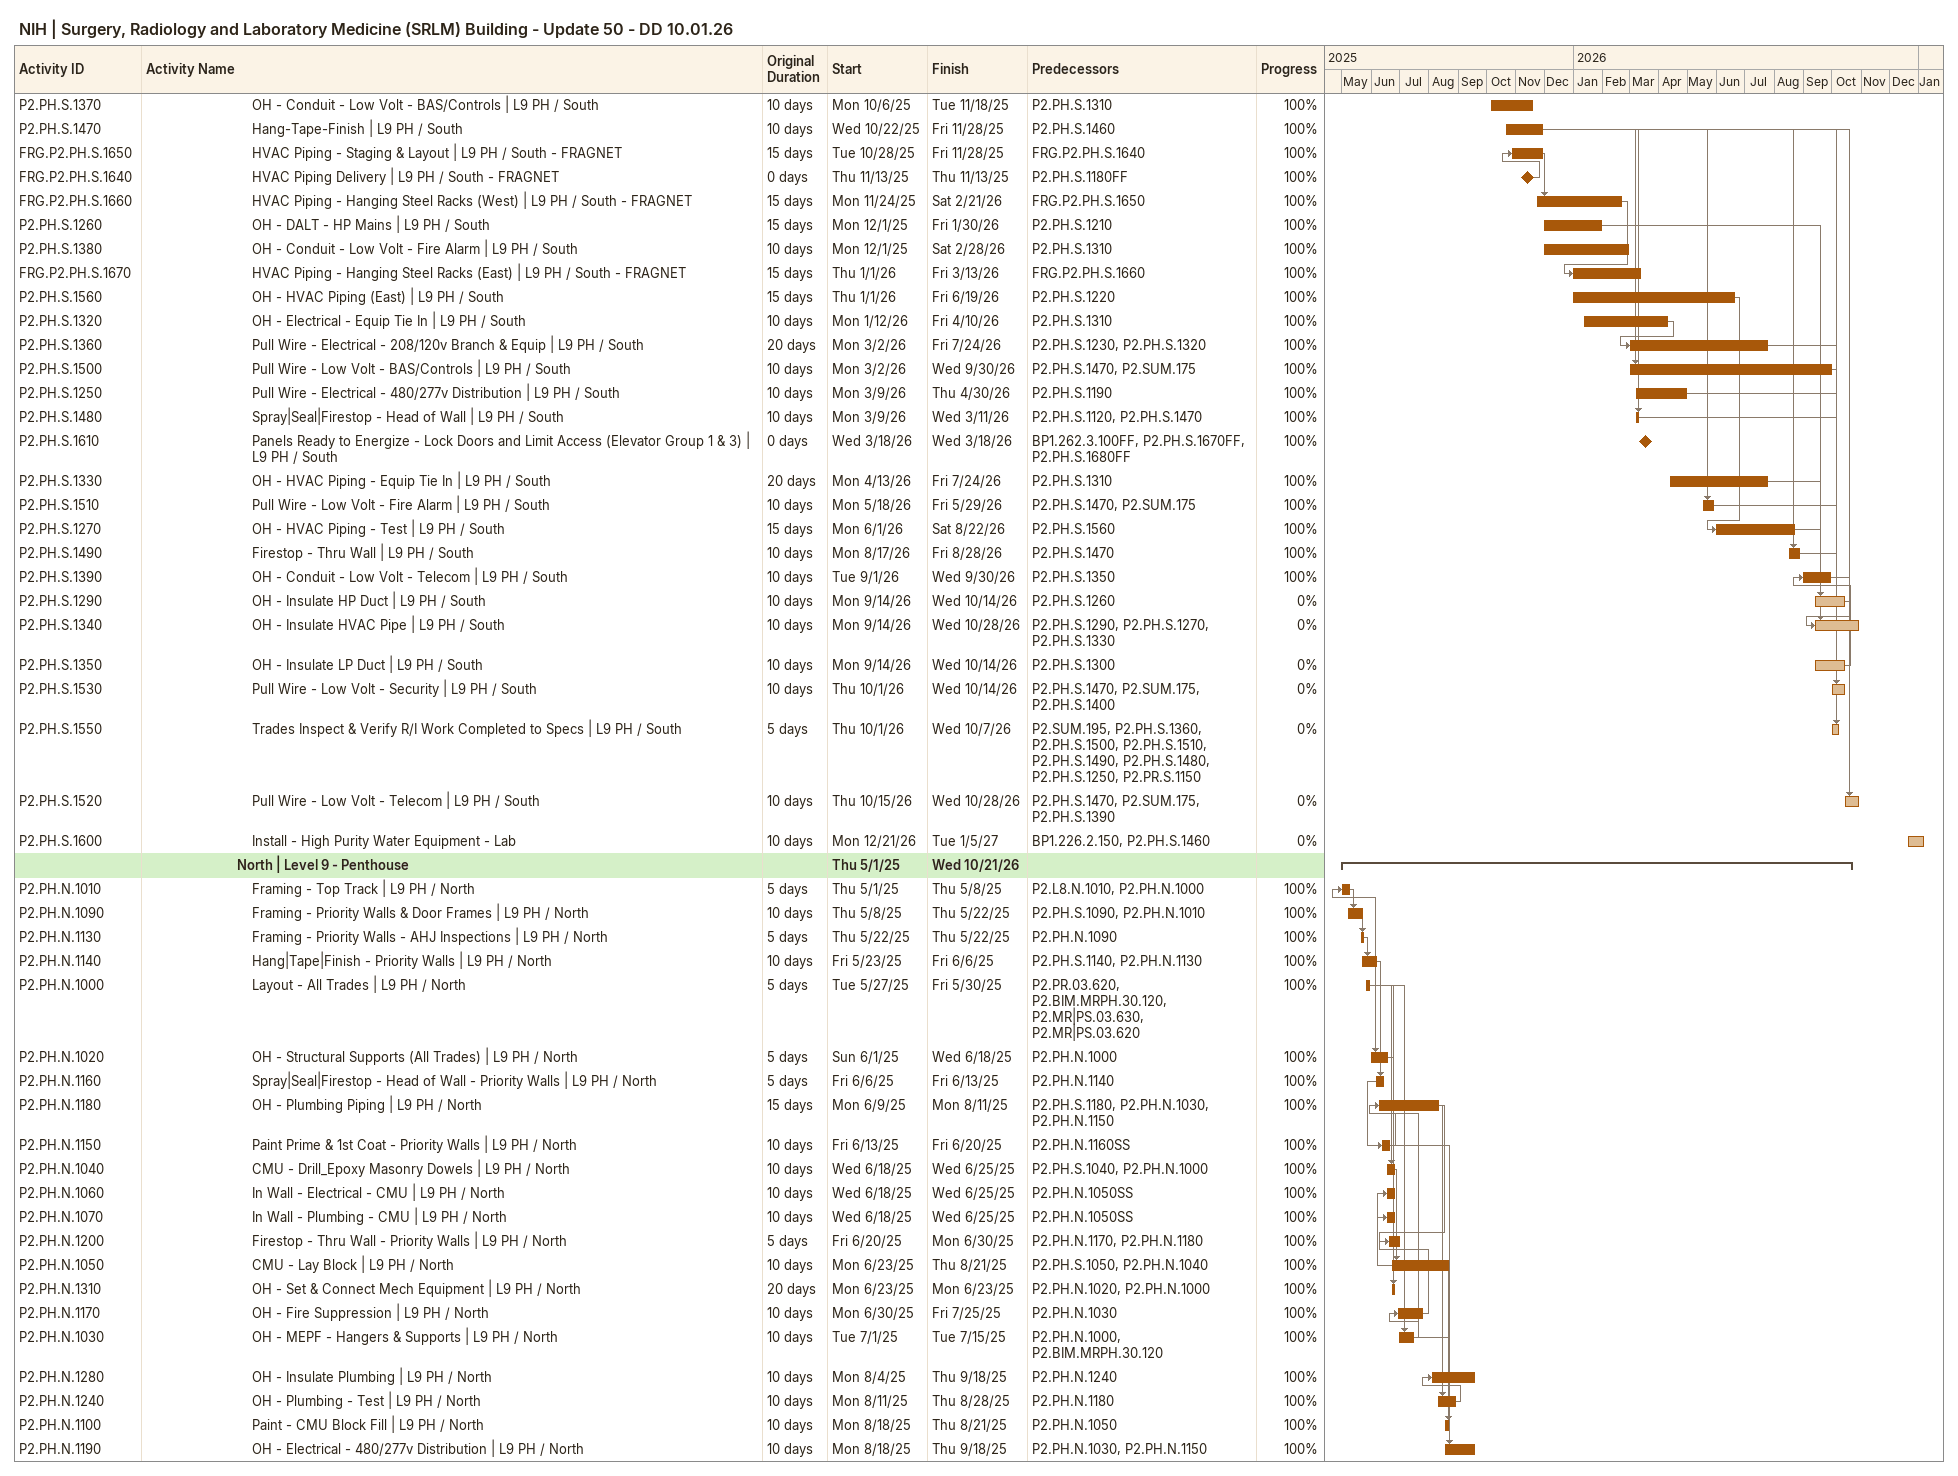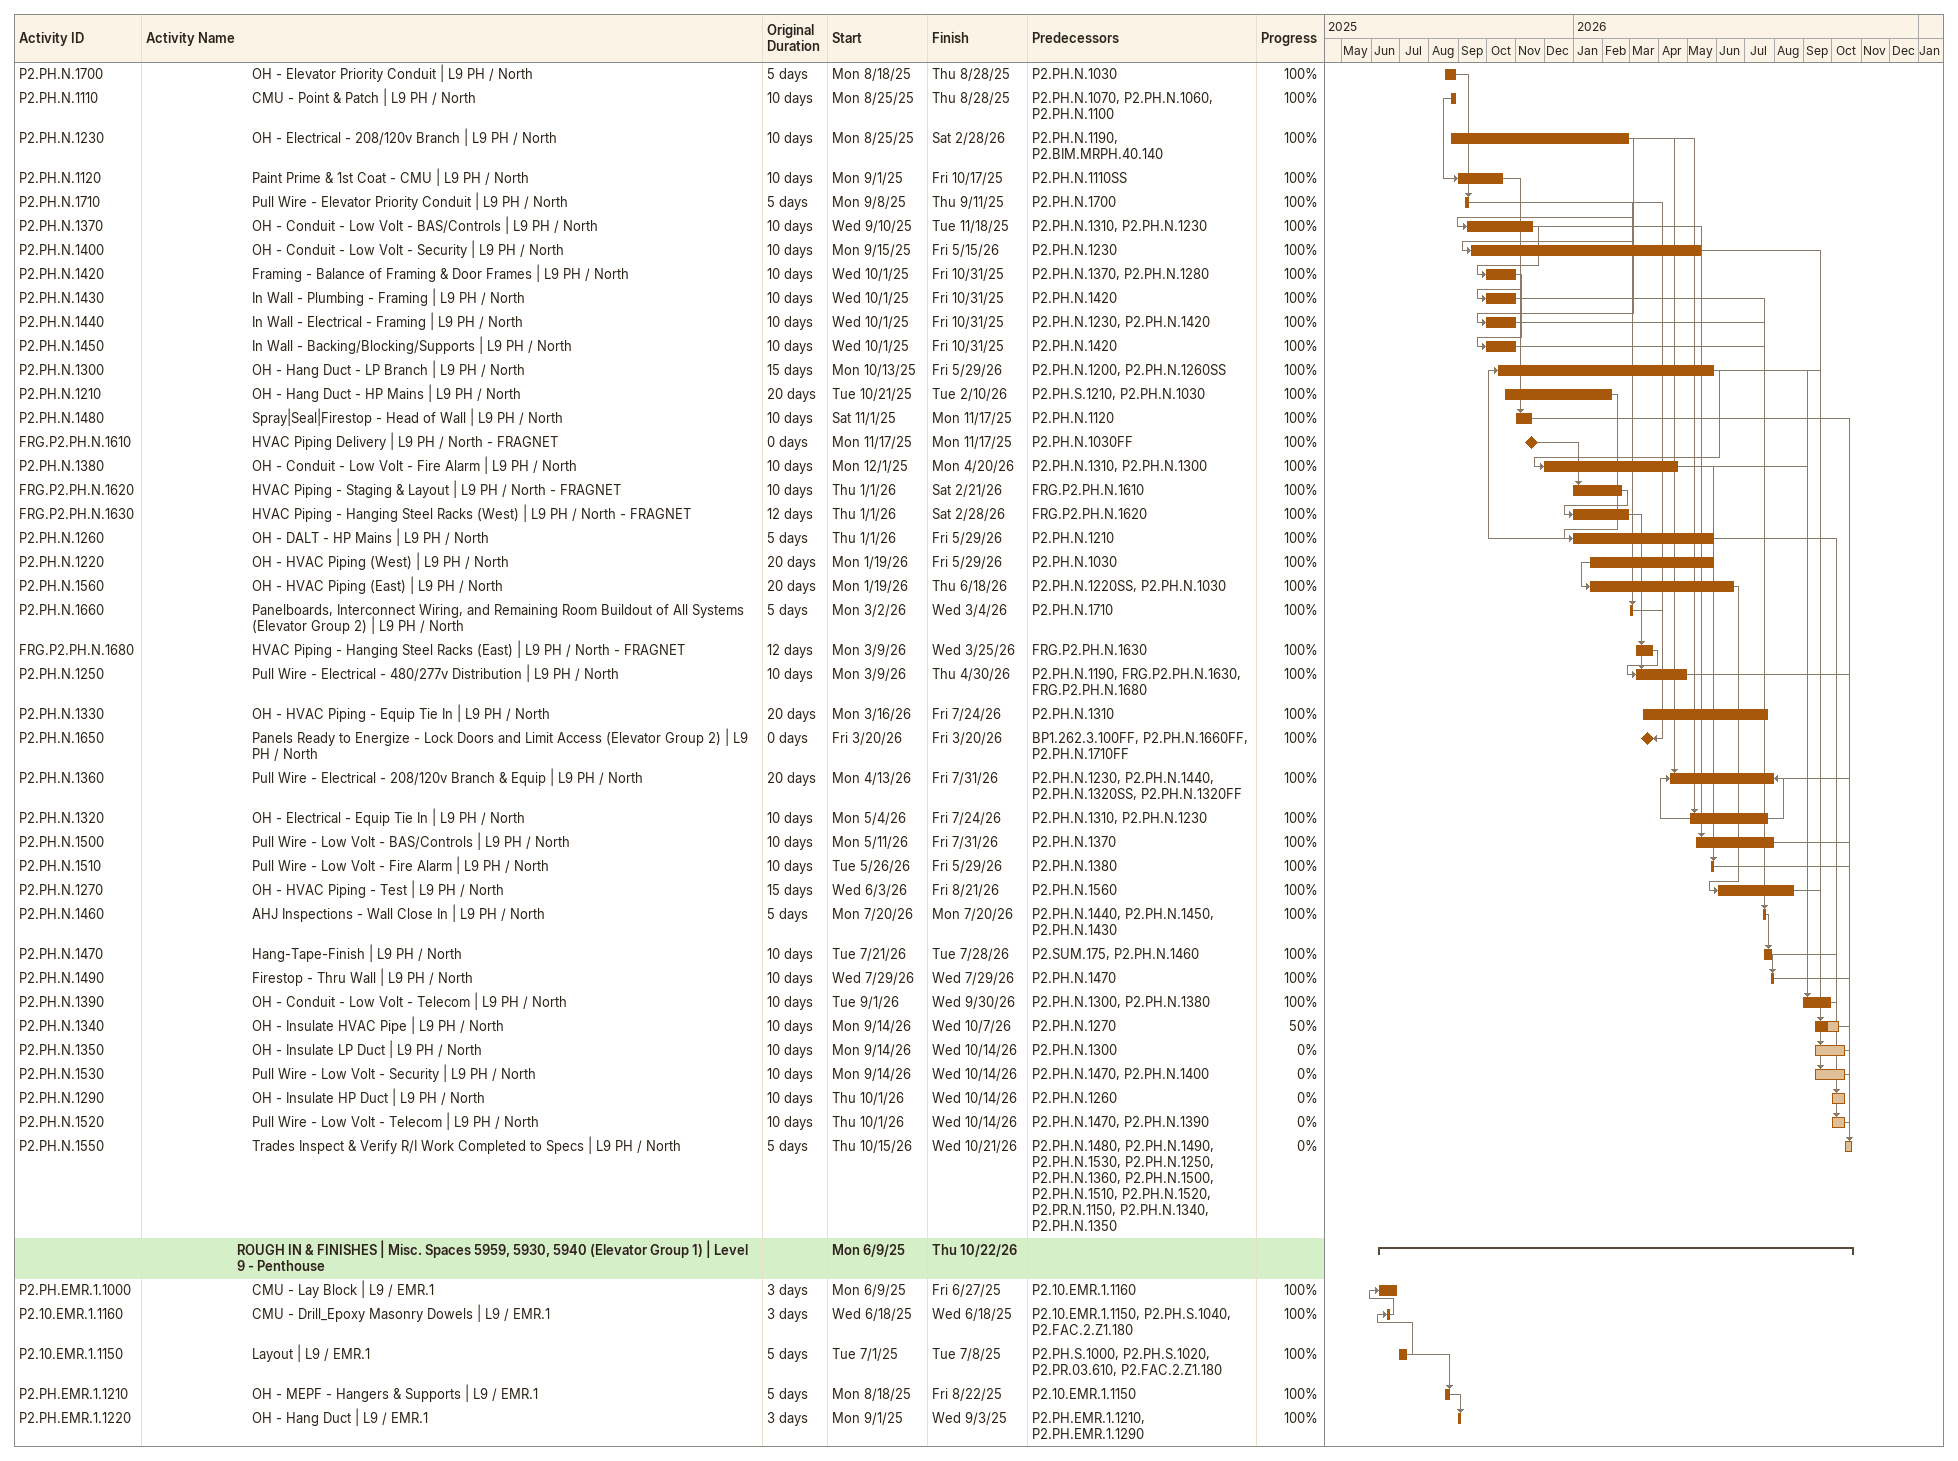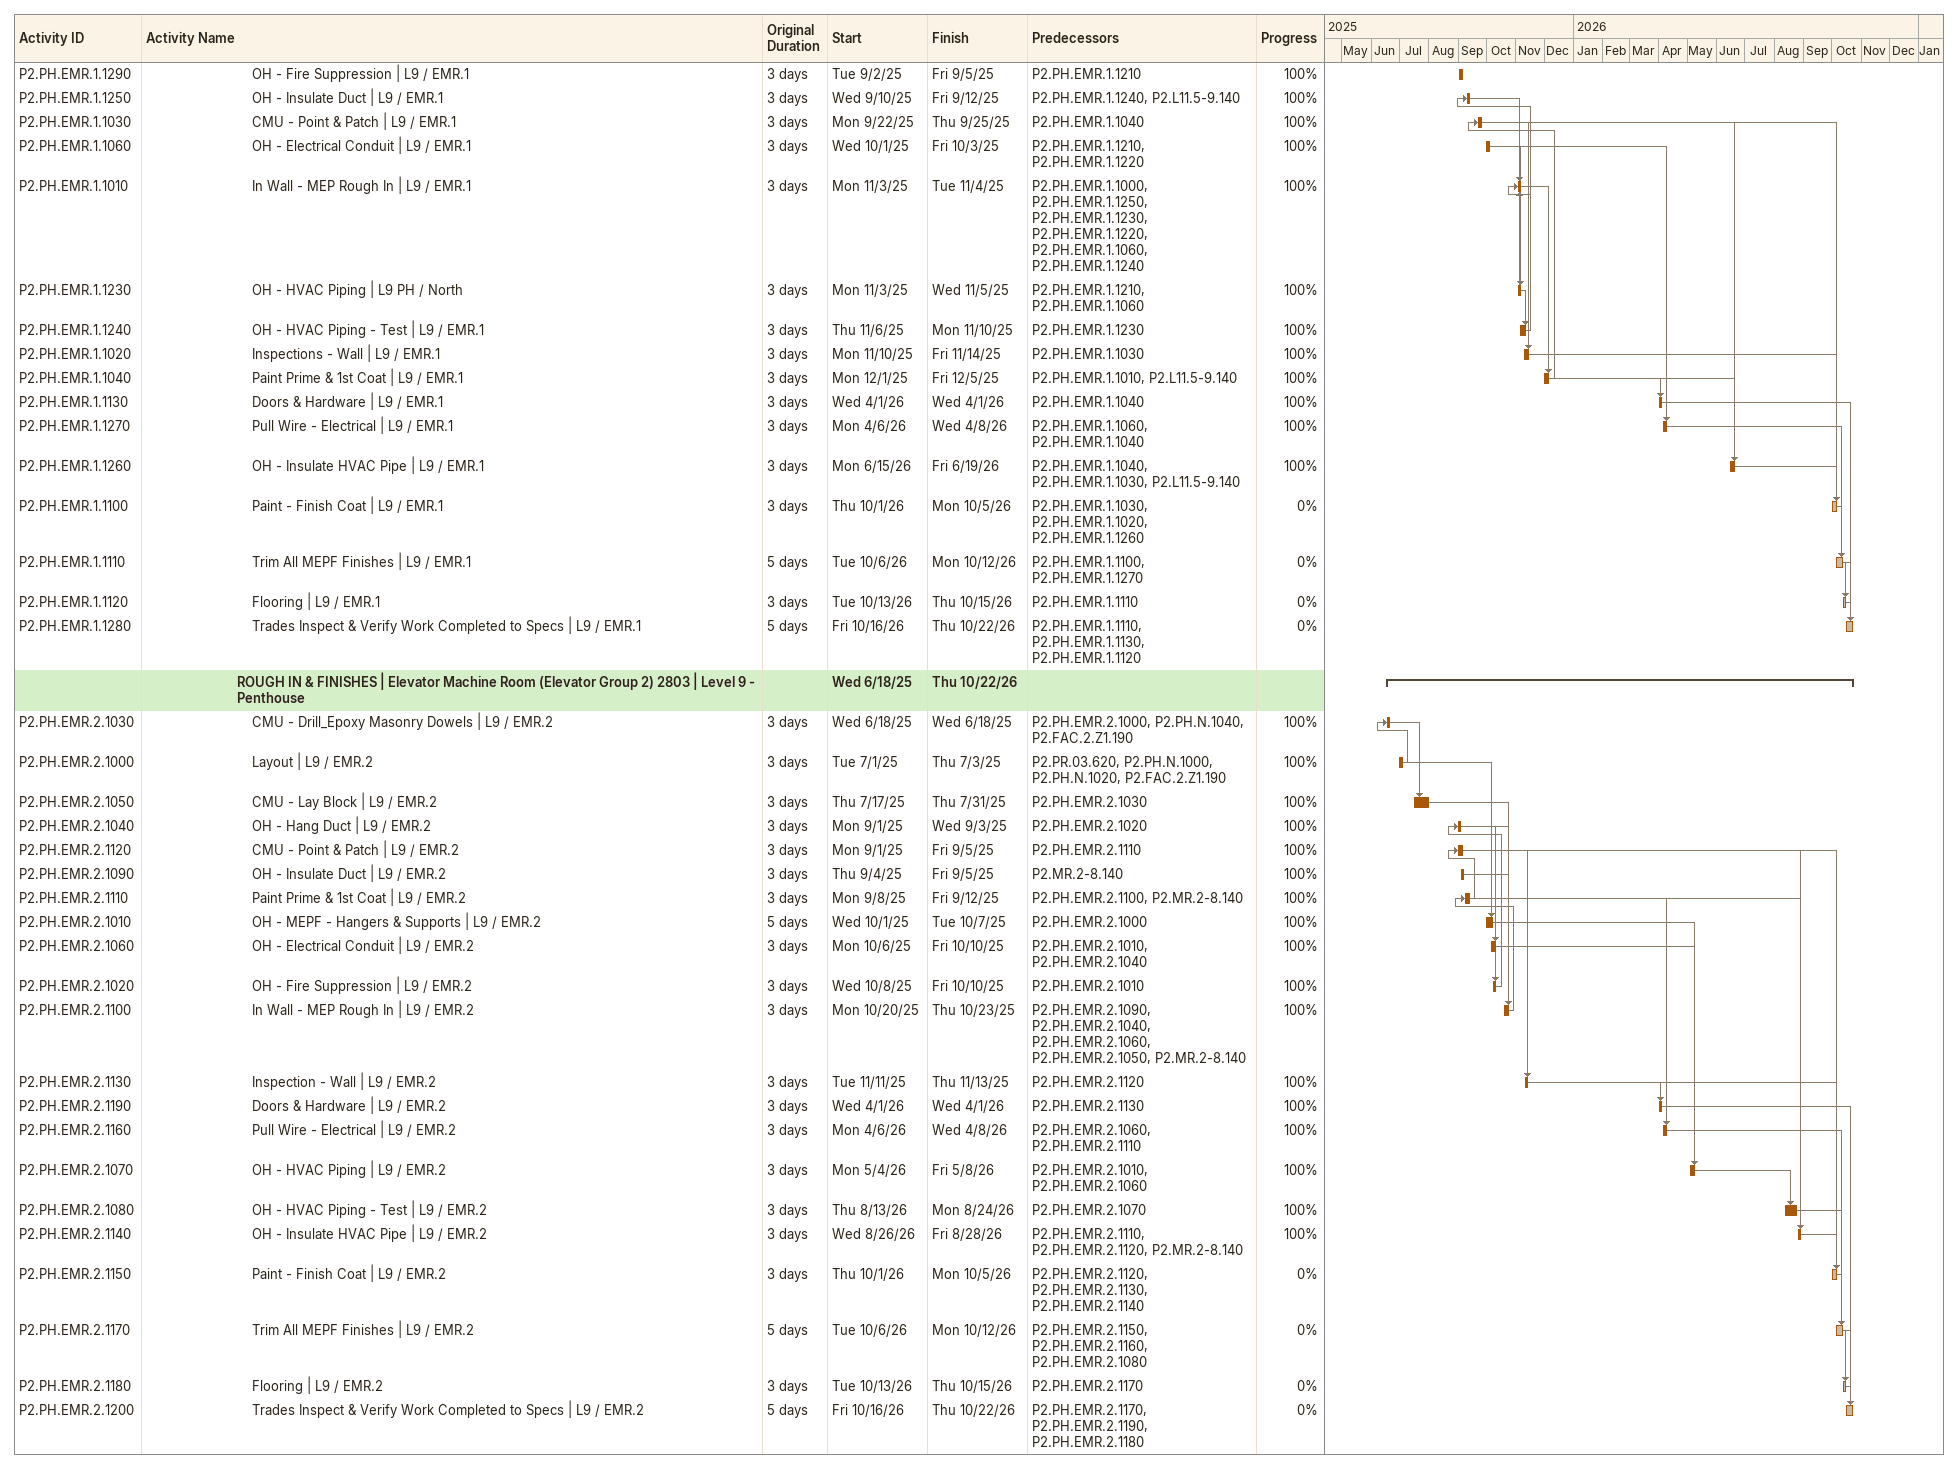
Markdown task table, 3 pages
NIH | Surgery, Radiology and Laboratory Medicine (SRLM) Building - Update 50 - DD 10.01.26

| ID | Level | Task | Original duration | Start | Finish | Predecessors | % complete |
|---|---|---|---|---|---|---|---|
| P2.PH.S.1370 | 8 | OH - Conduit - Low Volt - BAS/Controls \| L9 PH / South | 10d | 2025-10-06 | 2025-11-18 | P2.PH.S.1310 | 100 |
| P2.PH.S.1470 | 8 | Hang-Tape-Finish \| L9 PH / South | 10d | 2025-10-22 | 2025-11-28 | P2.PH.S.1460 | 100 |
| FRG.P2.PH.S.1650 | 8 | HVAC Piping - Staging & Layout \| L9 PH / South - FRAGNET | 15d | 2025-10-28 | 2025-11-28 | FRG.P2.PH.S.1640 | 100 |
| FRG.P2.PH.S.1640 | 8 | HVAC Piping Delivery \| L9 PH / South - FRAGNET | 0d | 2025-11-13 | 2025-11-13 | P2.PH.S.1180FF | 100 |
| FRG.P2.PH.S.1660 | 8 | HVAC Piping - Hanging Steel Racks (West) \| L9 PH / South - FRAGNET | 15d | 2025-11-24 | 2026-02-21 | FRG.P2.PH.S.1650 | 100 |
| P2.PH.S.1260 | 8 | OH - DALT - HP Mains \| L9 PH / South | 15d | 2025-12-01 | 2026-01-30 | P2.PH.S.1210 | 100 |
| P2.PH.S.1380 | 8 | OH - Conduit - Low Volt - Fire Alarm \| L9 PH / South | 10d | 2025-12-01 | 2026-02-28 | P2.PH.S.1310 | 100 |
| FRG.P2.PH.S.1670 | 8 | HVAC Piping - Hanging Steel Racks (East) \| L9 PH / South - FRAGNET | 15d | 2026-01-01 | 2026-03-13 | FRG.P2.PH.S.1660 | 100 |
| P2.PH.S.1560 | 8 | OH - HVAC Piping (East) \| L9 PH / South | 15d | 2026-01-01 | 2026-06-19 | P2.PH.S.1220 | 100 |
| P2.PH.S.1320 | 8 | OH - Electrical - Equip Tie In \| L9 PH / South | 10d | 2026-01-12 | 2026-04-10 | P2.PH.S.1310 | 100 |
| P2.PH.S.1360 | 8 | Pull Wire - Electrical - 208/120v Branch & Equip \| L9 PH / South | 20d | 2026-03-02 | 2026-07-24 | P2.PH.S.1230, P2.PH.S.1320 | 100 |
| P2.PH.S.1500 | 8 | Pull Wire - Low Volt - BAS/Controls \| L9 PH / South | 10d | 2026-03-02 | 2026-09-30 | P2.PH.S.1470, P2.SUM.175 | 100 |
| P2.PH.S.1250 | 8 | Pull Wire - Electrical - 480/277v Distribution \| L9 PH / South | 10d | 2026-03-09 | 2026-04-30 | P2.PH.S.1190 | 100 |
| P2.PH.S.1480 | 8 | Spray\|Seal\|Firestop - Head of Wall \| L9 PH / South | 10d | 2026-03-09 | 2026-03-11 | P2.PH.S.1120, P2.PH.S.1470 | 100 |
| P2.PH.S.1610 | 8 | Panels Ready to Energize - Lock Doors and Limit Access (Elevator Group 1 & 3) \| L9 PH / South | 0d | 2026-03-18 | 2026-03-18 | BP1.262.3.100FF, P2.PH.S.1670FF, P2.PH.S.1680FF | 100 |
| P2.PH.S.1330 | 8 | OH - HVAC Piping - Equip Tie In \| L9 PH / South | 20d | 2026-04-13 | 2026-07-24 | P2.PH.S.1310 | 100 |
| P2.PH.S.1510 | 8 | Pull Wire - Low Volt - Fire Alarm \| L9 PH / South | 10d | 2026-05-18 | 2026-05-29 | P2.PH.S.1470, P2.SUM.175 | 100 |
| P2.PH.S.1270 | 8 | OH - HVAC Piping - Test \| L9 PH / South | 15d | 2026-06-01 | 2026-08-22 | P2.PH.S.1560 | 100 |
| P2.PH.S.1490 | 8 | Firestop - Thru Wall \| L9 PH / South | 10d | 2026-08-17 | 2026-08-28 | P2.PH.S.1470 | 100 |
| P2.PH.S.1390 | 8 | OH - Conduit - Low Volt - Telecom \| L9 PH / South | 10d | 2026-09-01 | 2026-09-30 | P2.PH.S.1350 | 100 |
| P2.PH.S.1290 | 8 | OH - Insulate HP Duct \| L9 PH / South | 10d | 2026-09-14 | 2026-10-14 | P2.PH.S.1260 | 0 |
| P2.PH.S.1340 | 8 | OH - Insulate HVAC Pipe \| L9 PH / South | 10d | 2026-09-14 | 2026-10-28 | P2.PH.S.1290, P2.PH.S.1270, P2.PH.S.1330 | 0 |
| P2.PH.S.1350 | 8 | OH - Insulate LP Duct \| L9 PH / South | 10d | 2026-09-14 | 2026-10-14 | P2.PH.S.1300 | 0 |
| P2.PH.S.1530 | 8 | Pull Wire - Low Volt - Security \| L9 PH / South | 10d | 2026-10-01 | 2026-10-14 | P2.PH.S.1470, P2.SUM.175, P2.PH.S.1400 | 0 |
| P2.PH.S.1550 | 8 | Trades Inspect & Verify R/I Work Completed to Specs \| L9 PH / South | 5d | 2026-10-01 | 2026-10-07 | P2.SUM.195, P2.PH.S.1360, P2.PH.S.1500, P2.PH.S.1510, P2.PH.S.1490, P2.PH.S.1480, P2.PH.S.1250, P2.PR.S.1150 | 0 |
| P2.PH.S.1520 | 8 | Pull Wire - Low Volt - Telecom \| L9 PH / South | 10d | 2026-10-15 | 2026-10-28 | P2.PH.S.1470, P2.SUM.175, P2.PH.S.1390 | 0 |
| P2.PH.S.1600 | 8 | Install - High Purity Water Equipment - Lab | 10d | 2026-12-21 | 2027-01-05 | BP1.226.2.150, P2.PH.S.1460 | 0 |
|  | 7 | **North \| Level 9 - Penthouse** |  | 2025-05-01 | 2026-10-21 |  |  |
| P2.PH.N.1010 | 8 | Framing - Top Track \| L9 PH / North | 5d | 2025-05-01 | 2025-05-08 | P2.L8.N.1010, P2.PH.N.1000 | 100 |
| P2.PH.N.1090 | 8 | Framing - Priority Walls & Door Frames \| L9 PH / North | 10d | 2025-05-08 | 2025-05-22 | P2.PH.S.1090, P2.PH.N.1010 | 100 |
| P2.PH.N.1130 | 8 | Framing - Priority Walls - AHJ Inspections \| L9 PH / North | 5d | 2025-05-22 | 2025-05-22 | P2.PH.N.1090 | 100 |
| P2.PH.N.1140 | 8 | Hang\|Tape\|Finish - Priority Walls \| L9 PH / North | 10d | 2025-05-23 | 2025-06-06 | P2.PH.S.1140, P2.PH.N.1130 | 100 |
| P2.PH.N.1000 | 8 | Layout - All Trades \| L9 PH / North | 5d | 2025-05-27 | 2025-05-30 | P2.PR.03.620, P2.BIM.MRPH.30.120, P2.MR\|PS.03.630, P2.MR\|PS.03.620 | 100 |
| P2.PH.N.1020 | 8 | OH - Structural Supports (All Trades) \| L9 PH / North | 5d | 2025-06-01 | 2025-06-18 | P2.PH.N.1000 | 100 |
| P2.PH.N.1160 | 8 | Spray\|Seal\|Firestop - Head of Wall - Priority Walls \| L9 PH / North | 5d | 2025-06-06 | 2025-06-13 | P2.PH.N.1140 | 100 |
| P2.PH.N.1180 | 8 | OH - Plumbing Piping \| L9 PH / North | 15d | 2025-06-09 | 2025-08-11 | P2.PH.S.1180, P2.PH.N.1030, P2.PH.N.1150 | 100 |
| P2.PH.N.1150 | 8 | Paint Prime & 1st Coat - Priority Walls \| L9 PH / North | 10d | 2025-06-13 | 2025-06-20 | P2.PH.N.1160SS | 100 |
| P2.PH.N.1040 | 8 | CMU - Drill_Epoxy Masonry Dowels \| L9 PH / North | 10d | 2025-06-18 | 2025-06-25 | P2.PH.S.1040, P2.PH.N.1000 | 100 |
| P2.PH.N.1060 | 8 | In Wall - Electrical - CMU \| L9 PH / North | 10d | 2025-06-18 | 2025-06-25 | P2.PH.N.1050SS | 100 |
| P2.PH.N.1070 | 8 | In Wall - Plumbing - CMU \| L9 PH / North | 10d | 2025-06-18 | 2025-06-25 | P2.PH.N.1050SS | 100 |
| P2.PH.N.1200 | 8 | Firestop - Thru Wall - Priority Walls \| L9 PH / North | 5d | 2025-06-20 | 2025-06-30 | P2.PH.N.1170, P2.PH.N.1180 | 100 |
| P2.PH.N.1050 | 8 | CMU - Lay Block \| L9 PH / North | 10d | 2025-06-23 | 2025-08-21 | P2.PH.S.1050, P2.PH.N.1040 | 100 |
| P2.PH.N.1310 | 8 | OH - Set & Connect Mech Equipment \| L9 PH / North | 20d | 2025-06-23 | 2025-06-23 | P2.PH.N.1020, P2.PH.N.1000 | 100 |
| P2.PH.N.1170 | 8 | OH - Fire Suppression \| L9 PH / North | 10d | 2025-06-30 | 2025-07-25 | P2.PH.N.1030 | 100 |
| P2.PH.N.1030 | 8 | OH - MEPF - Hangers & Supports \| L9 PH / North | 10d | 2025-07-01 | 2025-07-15 | P2.PH.N.1000, P2.BIM.MRPH.30.120 | 100 |
| P2.PH.N.1280 | 8 | OH - Insulate Plumbing \| L9 PH / North | 10d | 2025-08-04 | 2025-09-18 | P2.PH.N.1240 | 100 |
| P2.PH.N.1240 | 8 | OH - Plumbing - Test \| L9 PH / North | 10d | 2025-08-11 | 2025-08-28 | P2.PH.N.1180 | 100 |
| P2.PH.N.1100 | 8 | Paint - CMU Block Fill \| L9 PH / North | 10d | 2025-08-18 | 2025-08-21 | P2.PH.N.1050 | 100 |
| P2.PH.N.1190 | 8 | OH - Electrical - 480/277v Distribution \| L9 PH / North | 10d | 2025-08-18 | 2025-09-18 | P2.PH.N.1030, P2.PH.N.1150 | 100 |
| P2.PH.N.1700 | 8 | OH - Elevator Priority Conduit \| L9 PH / North | 5d | 2025-08-18 | 2025-08-28 | P2.PH.N.1030 | 100 |
| P2.PH.N.1110 | 8 | CMU - Point & Patch \| L9 PH / North | 10d | 2025-08-25 | 2025-08-28 | P2.PH.N.1070, P2.PH.N.1060, P2.PH.N.1100 | 100 |
| P2.PH.N.1230 | 8 | OH - Electrical - 208/120v Branch \| L9 PH / North | 10d | 2025-08-25 | 2026-02-28 | P2.PH.N.1190, P2.BIM.MRPH.40.140 | 100 |
| P2.PH.N.1120 | 8 | Paint Prime & 1st Coat - CMU \| L9 PH / North | 10d | 2025-09-01 | 2025-10-17 | P2.PH.N.1110SS | 100 |
| P2.PH.N.1710 | 8 | Pull Wire - Elevator Priority Conduit \| L9 PH / North | 5d | 2025-09-08 | 2025-09-11 | P2.PH.N.1700 | 100 |
| P2.PH.N.1370 | 8 | OH - Conduit - Low Volt - BAS/Controls \| L9 PH / North | 10d | 2025-09-10 | 2025-11-18 | P2.PH.N.1310, P2.PH.N.1230 | 100 |
| P2.PH.N.1400 | 8 | OH - Conduit - Low Volt - Security \| L9 PH / North | 10d | 2025-09-15 | 2026-05-15 | P2.PH.N.1230 | 100 |
| P2.PH.N.1420 | 8 | Framing - Balance of Framing & Door Frames \| L9 PH / North | 10d | 2025-10-01 | 2025-10-31 | P2.PH.N.1370, P2.PH.N.1280 | 100 |
| P2.PH.N.1430 | 8 | In Wall - Plumbing - Framing \| L9 PH / North | 10d | 2025-10-01 | 2025-10-31 | P2.PH.N.1420 | 100 |
| P2.PH.N.1440 | 8 | In Wall - Electrical - Framing \| L9 PH / North | 10d | 2025-10-01 | 2025-10-31 | P2.PH.N.1230, P2.PH.N.1420 | 100 |
| P2.PH.N.1450 | 8 | In Wall - Backing/Blocking/Supports \| L9 PH / North | 10d | 2025-10-01 | 2025-10-31 | P2.PH.N.1420 | 100 |
| P2.PH.N.1300 | 8 | OH - Hang Duct - LP Branch \| L9 PH / North | 15d | 2025-10-13 | 2026-05-29 | P2.PH.N.1200, P2.PH.N.1260SS | 100 |
| P2.PH.N.1210 | 8 | OH - Hang Duct - HP Mains \| L9 PH / North | 20d | 2025-10-21 | 2026-02-10 | P2.PH.S.1210, P2.PH.N.1030 | 100 |
| P2.PH.N.1480 | 8 | Spray\|Seal\|Firestop - Head of Wall \| L9 PH / North | 10d | 2025-11-01 | 2025-11-17 | P2.PH.N.1120 | 100 |
| FRG.P2.PH.N.1610 | 8 | HVAC Piping Delivery \| L9 PH / North - FRAGNET | 0d | 2025-11-17 | 2025-11-17 | P2.PH.N.1030FF | 100 |
| P2.PH.N.1380 | 8 | OH - Conduit - Low Volt - Fire Alarm \| L9 PH / North | 10d | 2025-12-01 | 2026-04-20 | P2.PH.N.1310, P2.PH.N.1300 | 100 |
| FRG.P2.PH.N.1620 | 8 | HVAC Piping - Staging & Layout \| L9 PH / North - FRAGNET | 10d | 2026-01-01 | 2026-02-21 | FRG.P2.PH.N.1610 | 100 |
| FRG.P2.PH.N.1630 | 8 | HVAC Piping - Hanging Steel Racks (West) \| L9 PH / North - FRAGNET | 12d | 2026-01-01 | 2026-02-28 | FRG.P2.PH.N.1620 | 100 |
| P2.PH.N.1260 | 8 | OH - DALT - HP Mains \| L9 PH / North | 5d | 2026-01-01 | 2026-05-29 | P2.PH.N.1210 | 100 |
| P2.PH.N.1220 | 8 | OH - HVAC Piping (West) \| L9 PH / North | 20d | 2026-01-19 | 2026-05-29 | P2.PH.N.1030 | 100 |
| P2.PH.N.1560 | 8 | OH - HVAC Piping (East) \| L9 PH / North | 20d | 2026-01-19 | 2026-06-18 | P2.PH.N.1220SS, P2.PH.N.1030 | 100 |
| P2.PH.N.1660 | 8 | Panelboards, Interconnect Wiring, and Remaining Room Buildout of All Systems (Elevator Group 2) \| L9 PH / North | 5d | 2026-03-02 | 2026-03-04 | P2.PH.N.1710 | 100 |
| FRG.P2.PH.N.1680 | 8 | HVAC Piping - Hanging Steel Racks (East) \| L9 PH / North - FRAGNET | 12d | 2026-03-09 | 2026-03-25 | FRG.P2.PH.N.1630 | 100 |
| P2.PH.N.1250 | 8 | Pull Wire - Electrical - 480/277v Distribution \| L9 PH / North | 10d | 2026-03-09 | 2026-04-30 | P2.PH.N.1190, FRG.P2.PH.N.1630, FRG.P2.PH.N.1680 | 100 |
| P2.PH.N.1330 | 8 | OH - HVAC Piping - Equip Tie In \| L9 PH / North | 20d | 2026-03-16 | 2026-07-24 | P2.PH.N.1310 | 100 |
| P2.PH.N.1650 | 8 | Panels Ready to Energize - Lock Doors and Limit Access (Elevator Group 2) \| L9 PH / North | 0d | 2026-03-20 | 2026-03-20 | BP1.262.3.100FF, P2.PH.N.1660FF, P2.PH.N.1710FF | 100 |
| P2.PH.N.1360 | 8 | Pull Wire - Electrical - 208/120v Branch & Equip \| L9 PH / North | 20d | 2026-04-13 | 2026-07-31 | P2.PH.N.1230, P2.PH.N.1440, P2.PH.N.1320SS, P2.PH.N.1320FF | 100 |
| P2.PH.N.1320 | 8 | OH - Electrical - Equip Tie In \| L9 PH / North | 10d | 2026-05-04 | 2026-07-24 | P2.PH.N.1310, P2.PH.N.1230 | 100 |
| P2.PH.N.1500 | 8 | Pull Wire - Low Volt - BAS/Controls \| L9 PH / North | 10d | 2026-05-11 | 2026-07-31 | P2.PH.N.1370 | 100 |
| P2.PH.N.1510 | 8 | Pull Wire - Low Volt - Fire Alarm \| L9 PH / North | 10d | 2026-05-26 | 2026-05-29 | P2.PH.N.1380 | 100 |
| P2.PH.N.1270 | 8 | OH - HVAC Piping - Test \| L9 PH / North | 15d | 2026-06-03 | 2026-08-21 | P2.PH.N.1560 | 100 |
| P2.PH.N.1460 | 8 | AHJ Inspections - Wall Close In \| L9 PH / North | 5d | 2026-07-20 | 2026-07-20 | P2.PH.N.1440, P2.PH.N.1450, P2.PH.N.1430 | 100 |
| P2.PH.N.1470 | 8 | Hang-Tape-Finish \| L9 PH / North | 10d | 2026-07-21 | 2026-07-28 | P2.SUM.175, P2.PH.N.1460 | 100 |
| P2.PH.N.1490 | 8 | Firestop - Thru Wall \| L9 PH / North | 10d | 2026-07-29 | 2026-07-29 | P2.PH.N.1470 | 100 |
| P2.PH.N.1390 | 8 | OH - Conduit - Low Volt - Telecom \| L9 PH / North | 10d | 2026-09-01 | 2026-09-30 | P2.PH.N.1300, P2.PH.N.1380 | 100 |
| P2.PH.N.1340 | 8 | OH - Insulate HVAC Pipe \| L9 PH / North | 10d | 2026-09-14 | 2026-10-07 | P2.PH.N.1270 | 50 |
| P2.PH.N.1350 | 8 | OH - Insulate LP Duct \| L9 PH / North | 10d | 2026-09-14 | 2026-10-14 | P2.PH.N.1300 | 0 |
| P2.PH.N.1530 | 8 | Pull Wire - Low Volt - Security \| L9 PH / North | 10d | 2026-09-14 | 2026-10-14 | P2.PH.N.1470, P2.PH.N.1400 | 0 |
| P2.PH.N.1290 | 8 | OH - Insulate HP Duct \| L9 PH / North | 10d | 2026-10-01 | 2026-10-14 | P2.PH.N.1260 | 0 |
| P2.PH.N.1520 | 8 | Pull Wire - Low Volt - Telecom \| L9 PH / North | 10d | 2026-10-01 | 2026-10-14 | P2.PH.N.1470, P2.PH.N.1390 | 0 |
| P2.PH.N.1550 | 8 | Trades Inspect & Verify R/I Work Completed to Specs \| L9 PH / North | 5d | 2026-10-15 | 2026-10-21 | P2.PH.N.1480, P2.PH.N.1490, P2.PH.N.1530, P2.PH.N.1250, P2.PH.N.1360, P2.PH.N.1500, P2.PH.N.1510, P2.PH.N.1520, P2.PR.N.1150, P2.PH.N.1340, P2.PH.N.1350 | 0 |
|  | 7 | **ROUGH IN & FINISHES \| Misc. Spaces 5959, 5930, 5940 (Elevator Group 1) \| Level 9 - Penthouse** |  | 2025-06-09 | 2026-10-22 |  |  |
| P2.PH.EMR.1.1000 | 8 | CMU - Lay Block \| L9 / EMR.1 | 3d | 2025-06-09 | 2025-06-27 | P2.10.EMR.1.1160 | 100 |
| P2.10.EMR.1.1160 | 8 | CMU - Drill_Epoxy Masonry Dowels \| L9 / EMR.1 | 3d | 2025-06-18 | 2025-06-18 | P2.10.EMR.1.1150, P2.PH.S.1040, P2.FAC.2.Z1.180 | 100 |
| P2.10.EMR.1.1150 | 8 | Layout \| L9 / EMR.1 | 5d | 2025-07-01 | 2025-07-08 | P2.PH.S.1000, P2.PH.S.1020, P2.PR.03.610, P2.FAC.2.Z1.180 | 100 |
| P2.PH.EMR.1.1210 | 8 | OH - MEPF - Hangers & Supports \| L9 / EMR.1 | 5d | 2025-08-18 | 2025-08-22 | P2.10.EMR.1.1150 | 100 |
| P2.PH.EMR.1.1220 | 8 | OH - Hang Duct \| L9 / EMR.1 | 3d | 2025-09-01 | 2025-09-03 | P2.PH.EMR.1.1210, P2.PH.EMR.1.1290 | 100 |
| P2.PH.EMR.1.1290 | 8 | OH - Fire Suppression \| L9 / EMR.1 | 3d | 2025-09-02 | 2025-09-05 | P2.PH.EMR.1.1210 | 100 |
| P2.PH.EMR.1.1250 | 8 | OH - Insulate Duct \| L9 / EMR.1 | 3d | 2025-09-10 | 2025-09-12 | P2.PH.EMR.1.1240, P2.L11.5-9.140 | 100 |
| P2.PH.EMR.1.1030 | 8 | CMU - Point & Patch \| L9 / EMR.1 | 3d | 2025-09-22 | 2025-09-25 | P2.PH.EMR.1.1040 | 100 |
| P2.PH.EMR.1.1060 | 8 | OH - Electrical Conduit \| L9 / EMR.1 | 3d | 2025-10-01 | 2025-10-03 | P2.PH.EMR.1.1210, P2.PH.EMR.1.1220 | 100 |
| P2.PH.EMR.1.1010 | 8 | In Wall - MEP Rough In \| L9 / EMR.1 | 3d | 2025-11-03 | 2025-11-04 | P2.PH.EMR.1.1000, P2.PH.EMR.1.1250, P2.PH.EMR.1.1230, P2.PH.EMR.1.1220, P2.PH.EMR.1.1060, P2.PH.EMR.1.1240 | 100 |
| P2.PH.EMR.1.1230 | 8 | OH - HVAC Piping \| L9 PH / North | 3d | 2025-11-03 | 2025-11-05 | P2.PH.EMR.1.1210, P2.PH.EMR.1.1060 | 100 |
| P2.PH.EMR.1.1240 | 8 | OH - HVAC Piping - Test \| L9 / EMR.1 | 3d | 2025-11-06 | 2025-11-10 | P2.PH.EMR.1.1230 | 100 |
| P2.PH.EMR.1.1020 | 8 | Inspections - Wall \| L9 / EMR.1 | 3d | 2025-11-10 | 2025-11-14 | P2.PH.EMR.1.1030 | 100 |
| P2.PH.EMR.1.1040 | 8 | Paint Prime & 1st Coat \| L9 / EMR.1 | 3d | 2025-12-01 | 2025-12-05 | P2.PH.EMR.1.1010, P2.L11.5-9.140 | 100 |
| P2.PH.EMR.1.1130 | 8 | Doors & Hardware \| L9 / EMR.1 | 3d | 2026-04-01 | 2026-04-01 | P2.PH.EMR.1.1040 | 100 |
| P2.PH.EMR.1.1270 | 8 | Pull Wire - Electrical \| L9 / EMR.1 | 3d | 2026-04-06 | 2026-04-08 | P2.PH.EMR.1.1060, P2.PH.EMR.1.1040 | 100 |
| P2.PH.EMR.1.1260 | 8 | OH - Insulate HVAC Pipe \| L9 / EMR.1 | 3d | 2026-06-15 | 2026-06-19 | P2.PH.EMR.1.1040, P2.PH.EMR.1.1030, P2.L11.5-9.140 | 100 |
| P2.PH.EMR.1.1100 | 8 | Paint - Finish Coat \| L9 / EMR.1 | 3d | 2026-10-01 | 2026-10-05 | P2.PH.EMR.1.1030, P2.PH.EMR.1.1020, P2.PH.EMR.1.1260 | 0 |
| P2.PH.EMR.1.1110 | 8 | Trim All MEPF Finishes \| L9 / EMR.1 | 5d | 2026-10-06 | 2026-10-12 | P2.PH.EMR.1.1100, P2.PH.EMR.1.1270 | 0 |
| P2.PH.EMR.1.1120 | 8 | Flooring \| L9 / EMR.1 | 3d | 2026-10-13 | 2026-10-15 | P2.PH.EMR.1.1110 | 0 |
| P2.PH.EMR.1.1280 | 8 | Trades Inspect & Verify Work Completed to Specs \| L9 / EMR.1 | 5d | 2026-10-16 | 2026-10-22 | P2.PH.EMR.1.1110, P2.PH.EMR.1.1130, P2.PH.EMR.1.1120 | 0 |
|  | 7 | **ROUGH IN & FINISHES \| Elevator Machine Room (Elevator Group 2) 2803 \| Level 9 - Penthouse** |  | 2025-06-18 | 2026-10-22 |  |  |
| P2.PH.EMR.2.1030 | 8 | CMU - Drill_Epoxy Masonry Dowels \| L9 / EMR.2 | 3d | 2025-06-18 | 2025-06-18 | P2.PH.EMR.2.1000, P2.PH.N.1040, P2.FAC.2.Z1.190 | 100 |
| P2.PH.EMR.2.1000 | 8 | Layout \| L9 / EMR.2 | 3d | 2025-07-01 | 2025-07-03 | P2.PR.03.620, P2.PH.N.1000, P2.PH.N.1020, P2.FAC.2.Z1.190 | 100 |
| P2.PH.EMR.2.1050 | 8 | CMU - Lay Block \| L9 / EMR.2 | 3d | 2025-07-17 | 2025-07-31 | P2.PH.EMR.2.1030 | 100 |
| P2.PH.EMR.2.1040 | 8 | OH - Hang Duct \| L9 / EMR.2 | 3d | 2025-09-01 | 2025-09-03 | P2.PH.EMR.2.1020 | 100 |
| P2.PH.EMR.2.1120 | 8 | CMU - Point & Patch \| L9 / EMR.2 | 3d | 2025-09-01 | 2025-09-05 | P2.PH.EMR.2.1110 | 100 |
| P2.PH.EMR.2.1090 | 8 | OH - Insulate Duct \| L9 / EMR.2 | 3d | 2025-09-04 | 2025-09-05 | P2.MR.2-8.140 | 100 |
| P2.PH.EMR.2.1110 | 8 | Paint Prime & 1st Coat \| L9 / EMR.2 | 3d | 2025-09-08 | 2025-09-12 | P2.PH.EMR.2.1100, P2.MR.2-8.140 | 100 |
| P2.PH.EMR.2.1010 | 8 | OH - MEPF - Hangers & Supports \| L9 / EMR.2 | 5d | 2025-10-01 | 2025-10-07 | P2.PH.EMR.2.1000 | 100 |
| P2.PH.EMR.2.1060 | 8 | OH - Electrical Conduit \| L9 / EMR.2 | 3d | 2025-10-06 | 2025-10-10 | P2.PH.EMR.2.1010, P2.PH.EMR.2.1040 | 100 |
| P2.PH.EMR.2.1020 | 8 | OH - Fire Suppression \| L9 / EMR.2 | 3d | 2025-10-08 | 2025-10-10 | P2.PH.EMR.2.1010 | 100 |
| P2.PH.EMR.2.1100 | 8 | In Wall - MEP Rough In \| L9 / EMR.2 | 3d | 2025-10-20 | 2025-10-23 | P2.PH.EMR.2.1090, P2.PH.EMR.2.1040, P2.PH.EMR.2.1060, P2.PH.EMR.2.1050, P2.MR.2-8.140 | 100 |
| P2.PH.EMR.2.1130 | 8 | Inspection - Wall \| L9 / EMR.2 | 3d | 2025-11-11 | 2025-11-13 | P2.PH.EMR.2.1120 | 100 |
| P2.PH.EMR.2.1190 | 8 | Doors & Hardware \| L9 / EMR.2 | 3d | 2026-04-01 | 2026-04-01 | P2.PH.EMR.2.1130 | 100 |
| P2.PH.EMR.2.1160 | 8 | Pull Wire - Electrical \| L9 / EMR.2 | 3d | 2026-04-06 | 2026-04-08 | P2.PH.EMR.2.1060, P2.PH.EMR.2.1110 | 100 |
| P2.PH.EMR.2.1070 | 8 | OH - HVAC Piping \| L9 / EMR.2 | 3d | 2026-05-04 | 2026-05-08 | P2.PH.EMR.2.1010, P2.PH.EMR.2.1060 | 100 |
| P2.PH.EMR.2.1080 | 8 | OH - HVAC Piping - Test \| L9 / EMR.2 | 3d | 2026-08-13 | 2026-08-24 | P2.PH.EMR.2.1070 | 100 |
| P2.PH.EMR.2.1140 | 8 | OH - Insulate HVAC Pipe \| L9 / EMR.2 | 3d | 2026-08-26 | 2026-08-28 | P2.PH.EMR.2.1110, P2.PH.EMR.2.1120, P2.MR.2-8.140 | 100 |
| P2.PH.EMR.2.1150 | 8 | Paint - Finish Coat \| L9 / EMR.2 | 3d | 2026-10-01 | 2026-10-05 | P2.PH.EMR.2.1120, P2.PH.EMR.2.1130, P2.PH.EMR.2.1140 | 0 |
| P2.PH.EMR.2.1170 | 8 | Trim All MEPF Finishes \| L9 / EMR.2 | 5d | 2026-10-06 | 2026-10-12 | P2.PH.EMR.2.1150, P2.PH.EMR.2.1160, P2.PH.EMR.2.1080 | 0 |
| P2.PH.EMR.2.1180 | 8 | Flooring \| L9 / EMR.2 | 3d | 2026-10-13 | 2026-10-15 | P2.PH.EMR.2.1170 | 0 |
| P2.PH.EMR.2.1200 | 8 | Trades Inspect & Verify Work Completed to Specs \| L9 / EMR.2 | 5d | 2026-10-16 | 2026-10-22 | P2.PH.EMR.2.1170, P2.PH.EMR.2.1190, P2.PH.EMR.2.1180 | 0 |
